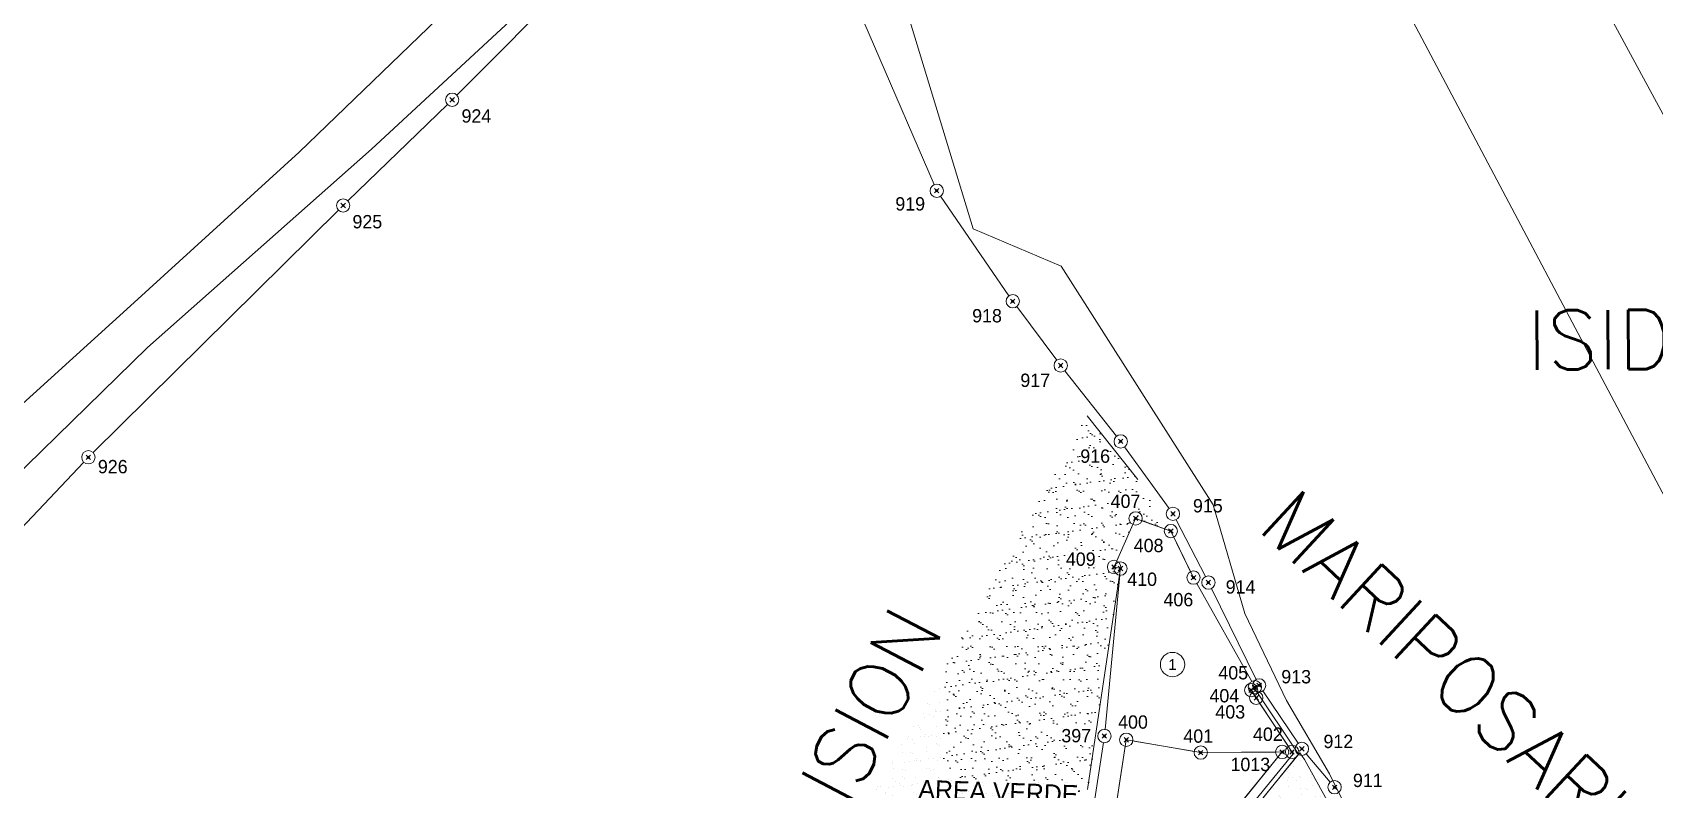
# Model space of a CAD drawing. Header units: millimetres. Extents: x 1956 to 636788, y 2654 to 1331964.
# Drawn here: x 625227.8 to 625592.8, y 1330424.7 to 1330595 of the extents above; entities that cross this region are included whole.
import ezdxf
from ezdxf.enums import TextEntityAlignment as Align

# ---------------------------------------------------------------- set-up
doc = ezdxf.new("R2010")
doc.units = ezdxf.units.MM
doc.header["$PDMODE"] = 35
doc.header["$PDSIZE"] = 0.5
for name, color, linetype, lineweight in [('11. division lotes', 12, 'Continuous', 0), ('20. poligonos', 201, 'Continuous', 0), ('24. numeros lotes', 10, 'Continuous', 0), ('33. areas verdes', 72, 'Continuous', 0), ('34. muros', 7, 'Continuous', 0)]:
    doc.layers.add(name, color=color, linetype=linetype, lineweight=lineweight)
for name, color, linetype in [('2', 7, 'Continuous'), ('Polígono', 2, 'Continuous'), ('textos_terrenos colindantes', 4, 'Continuous')]:
    doc.layers.add(name, color=color, linetype=linetype)
doc.styles.add('ARIAL', font='arial.ttf', dxfattribs={"width": 0.8, "height": 0.039688})
doc.styles.add('Courier', font='cour.ttf')
doc.styles.get("Standard").update_dxf_attribs({"font": 'TCCM____.TTF'})
doc.styles.add('style1', font='romans.shx')
pattern_1 = [(37.93167, (623185.346, 1328791.9748), (-0.1550166, 3.852594), [0, -3.040004, 0, -3.4000045, 0, -3.2500043]), (7.93167, (623185.346, 1328791.975), (3.496934, 5.670806), [0, -1.6400022, 0, -2.7400036, 0, -1.0500014]), (327.93167, (623182.886, 1328791.9563), (6.22803, 0.0582416), [0, -1.0000013, 0, -3.6000048, 0, -4.7000062]), (317.93167, (623182.886, 1328791.9563), (5.998866, 1.8006), [0, -0.5000007, 0, -2.360003, 0, -2.7000036])]

msp = doc.modelspace()

# ---------------------------------------------------------------- hatches: boundary and pattern name
at = {"layer": '33. areas verdes', "lineweight": 0}
h = msp.add_hatch(dxfattribs=at)
h.set_pattern_fill('AR-SAND', color=1, scale=2.000003, angle=0.43167, style=0)
h.set_pattern_definition(pattern_1)
h.paths.add_polyline_path([(625397.279, 1330388.996), (625399.278, 1330388.599), (625400.839, 1330388.289), (625402.827, 1330387.894), (625404.285, 1330387.604), (625405.038, 1330387.454), (625407.283, 1330387.008), (625409.521, 1330386.564), (625413.211, 1330385.831), (625418.006, 1330384.856), (625435.44, 1330381.921), (625432.759, 1330388.169), (625436.65, 1330392.425), (625450.33, 1330398.434), (625461.538, 1330399.984), (625472.643, 1330474.425), (625471.185, 1330474.776), (625476.05, 1330485.706), (625483.971, 1330482.862), (625476.557, 1330494.455), (625465.122, 1330508.781), (625436.533, 1330458.157), (625434.219, 1330454.081), (625421.034, 1330430.851), (625416.115, 1330422.184), (625412.517, 1330415.844), (625406.813, 1330405.795), (625405.36, 1330403.234), (625402.494, 1330398.185)])
h = msp.add_hatch(dxfattribs=at)
h.set_pattern_fill('AR-SAND', color=1, scale=2.000003, angle=0.43167, style=0)
h.set_pattern_definition(pattern_1)
h.paths.add_polyline_path([(625512.965, 1330432.982), (625507.22, 1330425.918), (625501.568, 1330418.969), (625501.277, 1330418.611), (625501.07, 1330418.357), (625500.883, 1330417.879), (625500.714, 1330417.443), (625501.847, 1330409.444), (625503.435, 1330403.922), (625505.285, 1330400.461), (625510.422, 1330395.953), (625527.853, 1330386.869), (625531.635, 1330385.429), (625541.073, 1330383.421), (625561.447, 1330381.359), (625572.056, 1330375.968), (625572.647, 1330377.053), (625569.486, 1330378.176), (625562.272, 1330381.918), (625556.055, 1330385.751), (625543.287, 1330391.501), (625536.38, 1330397.049), (625529.797, 1330404.996), (625522.369, 1330416.434), (625514.013, 1330431.449)])

# ---------------------------------------------------------------- linework, layer by layer
at = {"color": 1, "lineweight": 0}
msp.add_lwpolyline([(625473.947, 1330435.906), (625468.464, 1330400.103), (625470.649, 1330394.958), (625469.181, 1330388.36), (625473.7, 1330381.602), (625472.46, 1330378.297), (625483.719, 1330374.004), (625501.418, 1330403.268), (625500.8, 1330404.787), (625499.14, 1330410.978), (625498.653, 1330418.422), (625499.225, 1330421.092), (625509.023, 1330433.179), (625490.7, 1330433.029)], close=True, dxfattribs=at)
at = {"layer": '11. division lotes', "color": 1, "lineweight": 0}
for p, q in [((625476.05, 1330485.706), (625471.185, 1330474.776)), ((625476.05, 1330485.706), (625471.185, 1330474.776)), ((625483.971, 1330482.862), (625476.05, 1330485.706)), ((625483.971, 1330482.862), (625476.05, 1330485.706)), ((625489.084, 1330472.344), (625483.971, 1330482.862)), ((625489.084, 1330472.344), (625483.971, 1330482.862)), ((625472.643, 1330474.425), (625468.918, 1330449.457)), ((625472.643, 1330474.425), (625468.918, 1330449.457)), ((625471.185, 1330474.776), (625472.643, 1330474.425)), ((625471.185, 1330474.776), (625472.643, 1330474.425)), ((625468.918, 1330449.457), (625465.228, 1330424.716)), ((625468.918, 1330449.457), (625465.228, 1330424.716))]:
    msp.add_line(p, q, dxfattribs=at)
at = {"layer": '2', "color": 1, "lineweight": 0}
for p, q in [((625491.538, 1330767.57), (625696.16, 1330388.849)), ((625466.097, 1330734.305), (625652.709, 1330381.533))]:
    msp.add_line(p, q, dxfattribs=at)
for points in [[(625209.248, 1330496.728), (625250.7, 1330534.293), (625287.826, 1330568.05), (625341.741, 1330620.087), (625388.029, 1330666.541), (625430.25, 1330710.713), (625463.067, 1330752.101), (625487.995, 1330780.791), (625501.99, 1330801.107), (625511.416, 1330826.003), (625492.354, 1330818.402), (625459.569, 1330807.77), (625425.271, 1330807.051), (625397.071, 1330807.849), (625355.156, 1330812.223), (625309.435, 1330821.432), (625256.61, 1330837.256), (625219.27, 1330843.912)], [(625405.049, 1330663.977), (625373.512, 1330633.008), (625304.087, 1330568.792), (625253.738, 1330524.122), (625209.486, 1330480.969), (625164.214, 1330434.513), (625117.154, 1330378.401), (625086.629, 1330342.348), (625066.276, 1330316.194), (625052.528, 1330288.508), (625044.377, 1330268.184), (625038.263, 1330252.688), (625028.338, 1330237.45), (625017.144, 1330222.722), (624992.986, 1330201.148)], [(625405.049, 1330663.977), (625439.481, 1330550.828), (625459.288, 1330542.415), (625493.529, 1330488.742), (625500.617, 1330464.332), (625509.997, 1330444.749), (625519.633, 1330428.215), (625528.253, 1330410.921), (625537.383, 1330396.93), (625541.952, 1330393.874), (625556.679, 1330385.467), (625576.233, 1330377.563), (625584.87, 1330376.536), (625652.709, 1330381.533)]]:
    msp.add_lwpolyline(points, dxfattribs=at)
at = {"layer": '20. poligonos', "color": 1, "lineweight": 0}
msp.add_line((625476.557, 1330494.455), (625465.122, 1330508.781), dxfattribs=at)
at = {"layer": '24. numeros lotes', "color": 1, "lineweight": 0}
msp.add_circle((625484.346, 1330452.834), 2.738, dxfattribs=at)
at = {"layer": '33. areas verdes', "color": 1, "lineweight": 0}
for points in [[(625512.965, 1330432.982), (625507.22, 1330425.918), (625501.568, 1330418.969)], [(625522.369, 1330416.434), (625514.013, 1330431.449), (625512.965, 1330432.982)]]:
    msp.add_lwpolyline(points, dxfattribs=at)
at = {"layer": '34. muros', "color": 1, "lineweight": 0}
for p, q in [((625502.04, 1330447.082), (625502.892, 1330447.721)), ((625511.512, 1330432.781), (625502.04, 1330447.082)), ((625502.725, 1330447.596), (625512.692, 1330432.646)), ((625511.512, 1330432.781), (625500.196, 1330418.866)), ((625512.692, 1330432.646), (625501.07, 1330418.357))]:
    msp.add_line(p, q, dxfattribs=at)
at = {"layer": 'Polígono', "color": 1, "lineweight": 0}
for points in [[(625430.706, 1330560.783), (625403.905, 1330622.933)], [(625349.728, 1330607.456), (625323.325, 1330580.924)], [(625321.19, 1330578.817), (625298.814, 1330557.133)], [(625447.552, 1330535.781), (625432.15, 1330558.17)], [(625296.67, 1330555.035), (625241.473, 1330500.506)], [(625458.286, 1330521.299), (625449.299, 1330533.343)], [(625471.754, 1330504.199), (625460.113, 1330518.92)], [(625483.569, 1330487.944), (625473.563, 1330501.806)], [(625239.375, 1330498.362), (625139.129, 1330392.354)], [(625475.44, 1330484.336), (625471.795, 1330476.146)], [(625482.558, 1330483.366), (625477.461, 1330485.199)], [(625491.741, 1330472.61), (625485.135, 1330485.395)], [(625488.409, 1330473.732), (625484.626, 1330481.509)], [(625472.643, 1330474.425), (625471.185, 1330474.776)], [(625472.5, 1330472.932), (625469.172, 1330438.244)], [(625502.159, 1330449.029), (625489.799, 1330471.075)], [(625503.182, 1330449.489), (625493.094, 1330469.932)], [(625503.24, 1330447.982), (625501.692, 1330446.822)], [(625502.362, 1330446.596), (625502.868, 1330445.832)], [(625510.417, 1330434.434), (625504.019, 1330444.095)], [(625512.618, 1330435.117), (625504.684, 1330446.9)], [(625468.802, 1330435.268), (625463.672, 1330401.739)], [(625468.691, 1330401.585), (625473.72, 1330434.423)], [(625473.72, 1330434.423), (625468.691, 1330401.585)], [(625475.426, 1330435.652), (625489.222, 1330433.283)], [(625489.222, 1330433.283), (625475.426, 1330435.652)], [(625492.2, 1330433.04), (625509.745, 1330433.172)], [(625507.522, 1330433.156), (625492.2, 1330433.04)], [(625500.167, 1330422.244), (625508.077, 1330432.002)], [(625519.84, 1330426.374), (625514.428, 1330432.731)]]:
    msp.add_lwpolyline(points, dxfattribs=at)
for centre in [(625322.267, 1330579.861), (625431.3, 1330559.406), (625297.737, 1330556.089), (625448.402, 1330534.545), (625459.183, 1330520.097), (625472.685, 1330503.022), (625240.406, 1330499.452), (625484.447, 1330486.728), (625476.05, 1330485.706), (625483.97, 1330482.858), (625471.185, 1330474.776), (625472.643, 1330474.425), (625489.066, 1330472.383), (625492.43, 1330471.277), (625502.04, 1330447.082), (625502.892, 1330447.721), (625503.846, 1330448.144), (625503.19, 1330445.345), (625469.029, 1330436.751), (625473.947, 1330435.906), (625473.947, 1330435.906), (625490.7, 1330433.029), (625490.7, 1330433.029), (625509.022, 1330433.167), (625511.245, 1330433.184), (625513.456, 1330433.873), (625520.813, 1330425.232)]:
    msp.add_circle(centre, 1.5, dxfattribs=at)
for p in [(625322.267, 1330579.861), (625431.3, 1330559.406), (625297.737, 1330556.089), (625448.402, 1330534.545), (625459.183, 1330520.097), (625472.685, 1330503.022), (625240.406, 1330499.452), (625476.05, 1330485.706), (625484.447, 1330486.728), (625483.97, 1330482.858), (625471.185, 1330474.776), (625472.643, 1330474.425), (625489.066, 1330472.383), (625492.43, 1330471.277), (625502.892, 1330447.721), (625503.846, 1330448.144), (625502.04, 1330447.082), (625503.19, 1330445.345), (625469.029, 1330436.751), (625473.947, 1330435.906), (625473.947, 1330435.906), (625490.7, 1330433.029), (625490.7, 1330433.029), (625509.022, 1330433.167), (625511.245, 1330433.184), (625513.456, 1330433.873), (625520.813, 1330425.232)]:
    msp.add_point(p, dxfattribs=at)

# ---------------------------------------------------------------- texts
at = {"layer": '24. numeros lotes', "color": 1, "lineweight": 0, "style": 'ARIAL'}
msp.add_text('1', height=2.431, rotation=0.43167, dxfattribs=at).set_placement((625484.346, 1330452.834), align=Align.MIDDLE_CENTER)
at = {"layer": '33. areas verdes', "color": 1, "lineweight": 9, "insert": (625427.268, 1330426.931), "char_height": 4.17306, "width": 39.31773, "attachment_point": 1, "rotation": 357.99407, "style": 'Courier'}
msp.add_mtext('{\\fStylus BT|b0|i0|c0|p34;\\C0;AREA VERDE}', dxfattribs=at)
at = {"layer": 'Polígono', "color": 1, "lineweight": 0}
for s, p in [('924', (625324.374, 1330577.726)), ('925', (625299.835, 1330553.945)), ('408', (625475.626, 1330481.11))]:
    msp.add_text(s, height=3, dxfattribs=at).set_placement(p, align=Align.TOP_LEFT)
for s, p in [('919', (625428.674, 1330557.955)), ('918', (625445.963, 1330532.798)), ('917', (625456.804, 1330518.269)), ('916', (625470.291, 1330501.213)), ('407', (625477.118, 1330491.066)), ('915', (625495.644, 1330490.053)), ('914', (625503.004, 1330471.794)), ('406', (625489.014, 1330468.937)), ('913', (625515.517, 1330451.6)), ('403', (625500.689, 1330443.688)), ('912', (625525.008, 1330437.039)), ('1013', (625506.318, 1330431.866)), ('911', (625531.639, 1330428.278))]:
    msp.add_text(s, height=3, dxfattribs=at).set_placement(p, align=Align.TOP_RIGHT)
for s, p in [('926', (625242.55, 1330497.354)), ('409', (625460.351, 1330476.542)), ('410', (625474.167, 1330472.016))]:
    msp.add_text(s, height=3, dxfattribs=at).set_placement(p, align=Align.MIDDLE_LEFT)
for s, p in [('405', (625501.356, 1330450.991)), ('404', (625499.355, 1330445.82)), ('397', (625466.03, 1330436.835)), ('402', (625509.151, 1330437.159))]:
    msp.add_text(s, height=3, dxfattribs=at).set_placement(p, align=Align.MIDDLE_RIGHT)
msp.add_text('400', height=3, dxfattribs=at).set_placement((625478.803, 1330437.504), align=Align.BOTTOM_RIGHT)
msp.add_text('401', height=3, dxfattribs=at).set_placement((625490.139, 1330434.348), align=Align.BOTTOM_CENTER)
at = {"layer": 'textos_terrenos colindantes', "color": 7, "lineweight": 9, "style": 'style1'}
for s, rotation, p in [('ISIDRO DUARTE', 0.43167, (625564.116, 1330519.108)), ('MARIPOSARIO', 317.09582, (625503.1, 1330483.437))]:
    msp.add_text(s, height=13.33221, rotation=rotation, dxfattribs=at).set_placement(p)
at = {"layer": 'textos_terrenos colindantes', "color": 7, "lineweight": 13, "style": 'style1'}
msp.add_text('AREA DE FUTURA EXPANSION', height=13.33221, rotation=62.3972, dxfattribs=at).set_placement((625313.112, 1330231.38))

doc.saveas('drawing.dxf')
